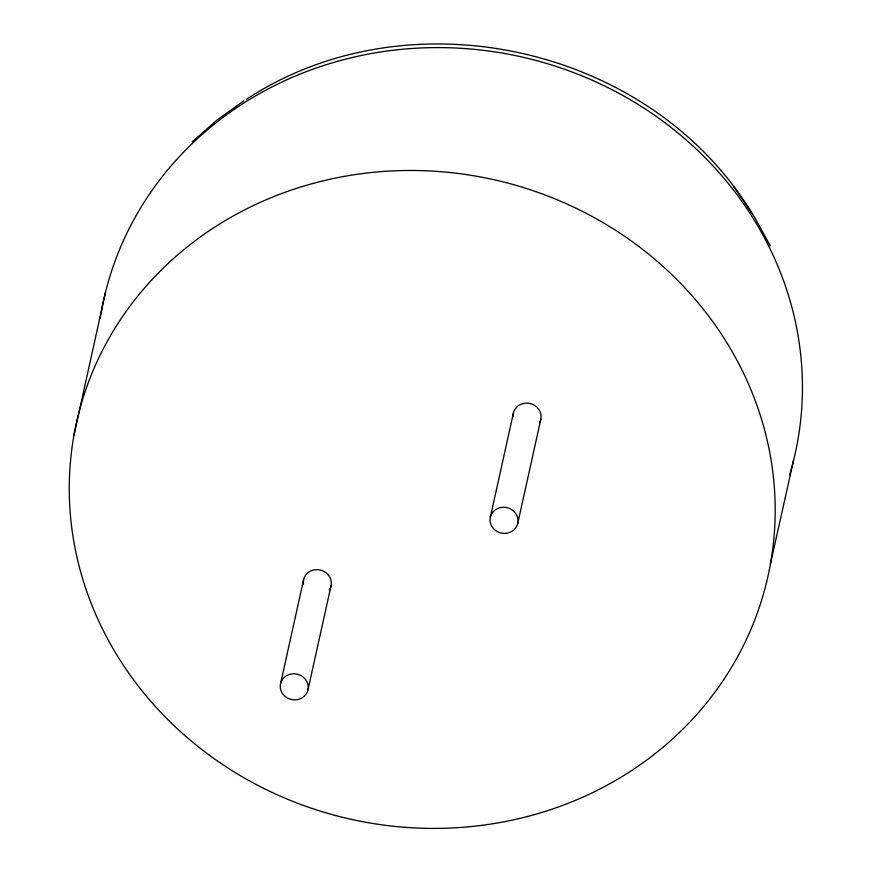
<?xml version="1.0" encoding="UTF-8"?>
<svg xmlns="http://www.w3.org/2000/svg" width="872" height="872" viewBox="0 0 872 872"><rect width="100%" height="100%" fill="white"/><g stroke="black" fill="none" stroke-linecap="round" stroke-linejoin="round"><path stroke-width="1.31" d="M74.011 434.965L105.414 292.567M280.533 683.768L303.62 579.64M307.958 689.894A14.05 13.004 12.5 0 0 289.842 674.307A14.05 13.004 12.5 0 0 284.937 696.292A14.05 13.004 12.5 0 0 307.958 689.894L331.044 585.755M490.315 517.26L513.401 413.132M517.75 523.385A14.05 13.004 12.5 0 0 499.623 507.798A14.05 13.004 12.5 0 0 494.718 529.784A14.05 13.004 12.5 0 0 517.75 523.385L540.836 419.247M770.434 563.922L793.52 460.569M192.276 141.787L216.997 120.064L243.964 100.771M246.58 99.212C410.2 -8.131 651.635 46.598 752.656 214.305M733.962 186.99L754.378 216.856L770.303 245.893M100.149 318.607A354.174 327.687 12.5 0 1 522.252 57.072A354.174 327.687 12.5 0 1 789.542 475.055M303.489 584.273A14.05 13.004 12.5 0 1 320.166 570.005A14.05 13.004 12.5 0 1 329.191 590.006M513.15 416.827A14.05 13.004 12.5 0 1 529.947 403.496A14.05 13.004 12.5 0 1 539.474 422.702M171.261 722.964A354.174 327.687 12.5 0 0 762.662 596.721A354.174 327.687 12.5 0 0 332.744 178.651A354.174 327.687 12.5 0 0 171.261 722.964"/></g></svg>
